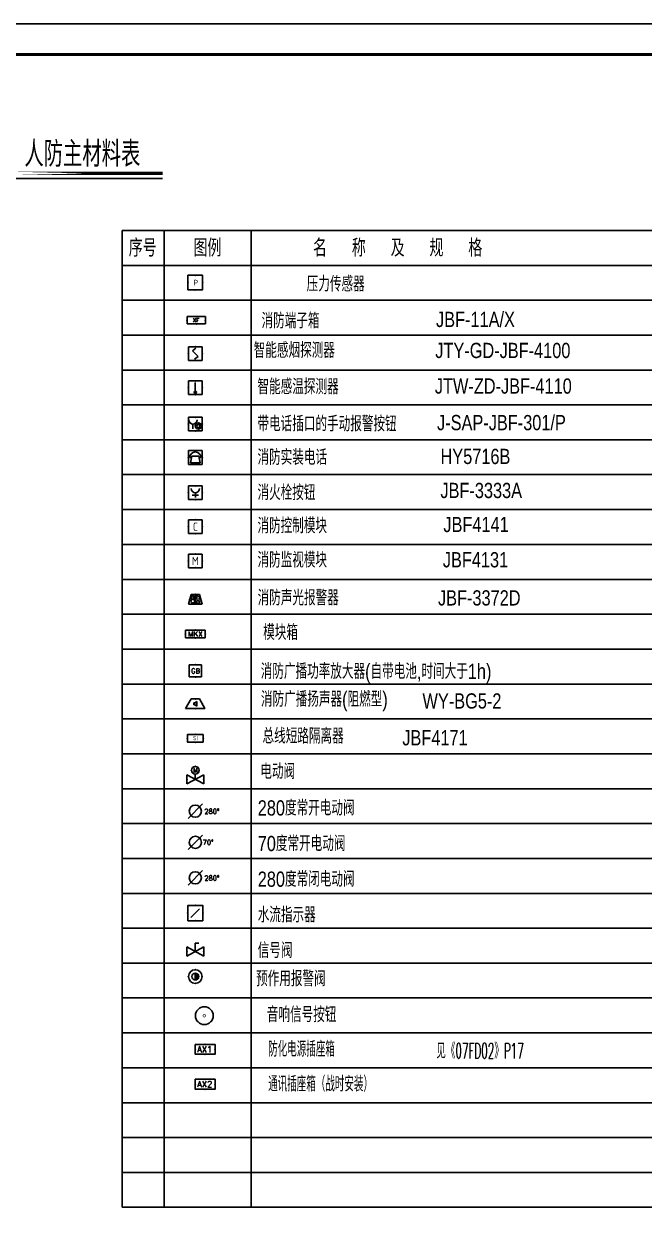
# Model space of a CAD drawing. Extents: x 776418 to 2076422, y -1170708 to 498544.
# Drawn here: x 1095749 to 1116072, y 305370 to 344553 of the extents above; entities that cross this region are included whole.
import ezdxf
from ezdxf.enums import TextEntityAlignment as Align

# ---------------------------------------------------------------- set-up
doc = ezdxf.new("R2010")
doc.units = 0
doc.header["$LTSCALE"] = 1000
doc.header["$MEASUREMENT"] = 0
doc.linetypes.add('CONTINOUS', pattern=[0])
doc.layers.get('0').update_dxf_attribs({"linetype": 'CONTINUOUS'})
for name, color, linetype in [('DIM-动力', 3, 'CONTINUOUS'), ('EQUIP-动力', 3, 'CONTINUOUS'), ('EQUIP-消防', 80, 'CONTINUOUS'), ('EQUIP-箱柜', 3, 'CONTINUOUS'), ('EQUIP-通讯', 3, 'CONTINUOUS'), ('PUB_TEXT', 255, 'CONTINUOUS'), ('SHEBEI', 7, 'CONTINUOUS'), ('TEL_TEXT', 3, 'CONTINUOUS'), ('TEL_TITLE', 7, 'CONTINUOUS'), ('WIRE-通讯', 4, 'CONTINUOUS'), ('WX103', 7, 'CONTINUOUS')]:
    doc.layers.add(name, color=color, linetype=linetype)
doc.styles.add('_HZTXT', font='txt.shx', dxfattribs={"width": 0.8, "bigfont": 'HZTXT.shx'})
doc.styles.add('_HZXY', font='ros.shx', dxfattribs={"width": 0.7, "bigfont": 'jd.shx'})
doc.styles.add('_TCH_LABEL', font='COMPLEX', dxfattribs={"bigfont": 'GBCBIG'})
doc.styles.add('_TEL_DIM', font='SIMPLEX', dxfattribs={"width": 0.7, "height": 3.5, "bigfont": 'HZTXT'})
doc.styles.get("Standard").update_dxf_attribs({"font": 'gbenor.shx', "bigfont": 'gbcbig.shx'})

# ---------------------------------------------------------------- blocks, each defined once
blk = doc.blocks.new('A$C00115E70')
at = {"layer": 'WIRE-通讯', "ltscale": 0.001}
blk.add_lwpolyline([(-84100, 59400), (0, 59400), (0, 0), (-84100, 0)], close=True, dxfattribs=at)
blk = doc.blocks.new('$equip$00002755')
for p, q in [((0.5, 0.5), (-0.5, 0.5)), ((-0.5, 0.5), (-0.5, -0.5)), ((0.5, -0.5), (0.5, 0.5)), ((-0.5, -0.5), (0.5, -0.5))]:
    blk.add_line(p, q)
at = {"const_width": 0.04}
blk.add_lwpolyline([(-0.5, 0.5), (0.5, 0.5), (0.5, -0.5), (-0.5, -0.5), (-0.5, 0.5), (0.5, 0.5)], dxfattribs=at)
for p in [(-0.5, 0), (0, 0.5), (0.5, 0), (-0.027, -0.5)]:
    blk.add_point(p)
at = {"color": 7}
blk.add_attdef('$TEXT$', text='', height=0.4, dxfattribs=at).set_placement((0.026, -0.008), align=Align.MIDDLE_CENTER)
at = {"color": 7, "flags": 1}
for tag, height, p in [('A', 0.00002, (0, 0)), ('B', 0.4, (0.755, -0.254))]:
    blk.add_attdef(tag, text='', height=height, dxfattribs=at).set_placement(p, align=Align.MIDDLE_CENTER)
blk = doc.blocks.new('$equip$00001700')
for p, q in [((-0.5, 0.5), (-0.5, -0.5)), ((0.5, 0.5), (-0.5, 0.5)), ((-0.2, 0.2), (0.05, 0.4)), ((0, 0), (-0.2, 0.2)), ((0, 0), (0.2, -0.2)), ((0.5, -0.5), (0.5, 0.5)), ((-0.5, -0.5), (0.5, -0.5)), ((0.2, -0.2), (-0.05, -0.4))]:
    blk.add_line(p, q)
for p in [(-0.5, 0), (0, 0.5), (0.5, 0), (0, -0.5)]:
    blk.add_point(p)
at = {"flags": 1}
for tag, height, p in [('A', 0.00002, (0, 0)), ('B', 0.4, (0.75, -0.204))]:
    blk.add_attdef(tag, text='', height=height, dxfattribs=at).set_placement(p, align=Align.MIDDLE_CENTER)
blk = doc.blocks.new('$equip$00001711')
for p, q in [((-0.5, 1), (-0.5, 0)), ((0.5, 1), (-0.5, 1)), ((0.5, 0), (0.5, 1)), ((-0.5, 0), (0.5, 0)), ((-0.169, 0.5), (-0.169, 0.15))]:
    blk.add_line(p, q)
for radius in [0.226, 0.113]:
    blk.add_circle((0.227, 0.36), radius)
blk.add_arc((-0.169, 0.8), 0.3, 180, 0)
for p in [(0, 1), (-0.5, 0.5), (0, 0), (0.5, 0.5)]:
    blk.add_point(p)
at = {"flags": 1}
for tag, height, p in [('A', 0.00002, (0, 0)), ('B', 0.4, (0.759, 0.309))]:
    blk.add_attdef(tag, text='', height=height, dxfattribs=at).set_placement(p, align=Align.MIDDLE_CENTER)
blk = doc.blocks.new('$equip$00001714')
for p, q in [((0.5, 1), (-0.5, 1)), ((-0.5, 1), (-0.5, 0)), ((0.5, 0), (0.5, 1)), ((-0.5, 0), (0.5, 0)), ((-0.4, 0.5), (-0.27, 0.5)), ((-0.25, 0.6), (-0.35, 0.1)), ((-0.35, 0.1), (0.35, 0.1)), ((0.25, 0.6), (-0.25, 0.6)), ((0.35, 0.1), (0.25, 0.6)), ((0.4, 0.5), (0.27, 0.5))]:
    blk.add_line(p, q)
blk.add_arc((0, 0.5), 0.4, 0, 180)
for p in [(0, 1), (-0.5, 0.5), (0, 0), (0.5, 0.5)]:
    blk.add_point(p)
at = {"flags": 1}
for tag, height, p in [('A', 0.00002, (0, 0)), ('B', 0.4, (0.788, 0.3))]:
    blk.add_attdef(tag, text='', height=height, dxfattribs=at).set_placement(p, align=Align.MIDDLE_CENTER)
blk = doc.blocks.new('$equip$00001712')
for p, q in [((-0.5, 1), (-0.5, 0)), ((0.5, 1), (-0.5, 1)), ((0.5, 0), (0.5, 1)), ((-0.5, 0), (0.5, 0)), ((-0.219, 0.331), (0.222, 0.331)), ((0, 0.5), (0, 0.15))]:
    blk.add_line(p, q)
blk.add_arc((0, 0.8), 0.3, 180, 0)
for p in [(0, 1), (-0.5, 0.5), (0, 0), (0.5, 0.5)]:
    blk.add_point(p)
at = {"flags": 1}
for tag, height, p in [('A', 0.00002, (0, 0)), ('B', 0.4, (0.726, 0.302))]:
    blk.add_attdef(tag, text='', height=height, dxfattribs=at).set_placement(p, align=Align.MIDDLE_CENTER)
blk = doc.blocks.new('$equip$00001726')
for p, q in [((-0.5, 0), (-0.5, -1)), ((0.5, 0), (-0.5, 0)), ((0.5, -1), (0.5, 0)), ((-0.5, -1), (0.5, -1))]:
    blk.add_line(p, q)
for p in [(0, 0), (-0.5, -0.5), (0.5, -0.5), (0, -1)]:
    blk.add_point(p)
at = {"flags": 9}
blk.add_attdef('A', (0, 0), '', height=0.00002, dxfattribs=at)
for tag, height, flags, p in [('$TEXT$', 0.6, 8, (0, -0.5)), ('B', 0.4, 9, (0.825, -0.7))]:
    blk.add_attdef(tag, text='', height=height, dxfattribs=dict(flags=flags)).set_placement(p, align=Align.MIDDLE_CENTER)
blk = doc.blocks.new('$equip$00001719')
for p, q in [((-0.3, 0.7), (-0.5, 0)), ((-0.5, 0), (0.5, 0)), ((0.3, 0.7), (-0.3, 0.7)), ((-0.252, 0.32), (-0.252, 0.605)), ((-0.252, 0.605), (-0.102, 0.605)), ((-0.102, 0.605), (-0.102, 0.32)), ((0, 0.7), (0, 0)), ((0.137, 0.226), (0.087, 0.626)), ((0.087, 0.626), (0.307, 0.526)), ((0.307, 0.226), (0.087, 0.226)), ((0.087, 0.226), (0.087, 0.056)), ((0.087, 0.056), (0.307, 0.056)), ((0.307, 0.526), (0.257, 0.226)), ((0.5, 0), (0.3, 0.7)), ((0.307, 0.056), (0.307, 0.226))]:
    blk.add_line(p, q)
blk.add_circle((-0.177, 0.205), 0.139)
for p in [(-0.4, 0.35), (0, 0.7), (0, 0), (0.4, 0.35)]:
    blk.add_point(p)
at = {"flags": 1}
for tag, height, p in [('A', 0.00002, (0, 0)), ('B', 0.4, (0.748, 0.307))]:
    blk.add_attdef(tag, text='', height=height, dxfattribs=at).set_placement(p, align=Align.MIDDLE_CENTER)
blk = doc.blocks.new('$equip$00001699')
for p, q in [((-0.5, 0.5), (-0.5, -0.5)), ((0.5, 0.5), (-0.5, 0.5)), ((0, 0.375), (0, -0.412)), ((0.5, -0.5), (0.5, 0.5)), ((-0.5, -0.5), (0.5, -0.5))]:
    blk.add_line(p, q)
blk.add_circle((0, -0.338), 0.075)
for p in [(-0.5, 0), (0, 0.5), (0.5, 0), (0, -0.5)]:
    blk.add_point(p)
for points in [[(-0.065, -0.3), (0.065, -0.3), (-0.075, -0.338), (0.075, -0.338)], [(-0.065, -0.375), (0.065, -0.375), (-0.075, -0.338), (0.075, -0.338)], [(-0.037, -0.273), (0.037, -0.273), (-0.065, -0.3), (0.065, -0.3)], [(-0.037, -0.402), (0.037, -0.402), (-0.065, -0.375), (0.065, -0.375)], [(0, -0.263), (0, -0.263), (-0.037, -0.273), (0.037, -0.273)], [(0, -0.412), (0, -0.412), (-0.037, -0.402), (0.037, -0.402)]]:
    blk.add_solid(points)
at = {"flags": 1}
for tag, height, p in [('A', 0.00002, (0, 0)), ('B', 0.4, (0.762, -0.208))]:
    blk.add_attdef(tag, text='', height=height, dxfattribs=at).set_placement(p, align=Align.MIDDLE_CENTER)
blk = doc.blocks.new('$equip$00001677')
for p, q in [((0.75, 0.6), (-0.75, 0.6)), ((-0.75, 0.6), (-0.75, 0)), ((-0.75, 0), (0.75, 0)), ((0.75, 0), (0.75, 0.6))]:
    blk.add_line(p, q)
for p in [(-0.75, 0.3), (0, 0.6), (0, 0), (0.75, 0.3)]:
    blk.add_point(p)
at = {"style": '_TCH_LABEL', "flags": 8}
blk.add_attdef('$TEXT$', text='', height=0.4, dxfattribs=at).set_placement((0, 0.3), align=Align.MIDDLE_CENTER)
at = {"style": '_TCH_LABEL', "flags": 9}
blk.add_attdef('A', (0, 0), '', height=0.00002, dxfattribs=at)
blk = doc.blocks.new('$equip$00002677')
for p, q in [((-0.3, 0.699), (-0.703, 0)), ((-0.703, 0), (0.703, 0)), ((0.3, 0.699), (-0.3, 0.699)), ((-0.117, 0.421), (-0.117, 0.26)), ((-0.117, 0.421), (-0.036, 0.421)), ((-0.036, 0.26), (-0.117, 0.26)), ((-0.036, 0.421), (0.118, 0.503)), ((-0.036, 0.421), (-0.036, 0.26)), ((0.118, 0.173), (-0.036, 0.26)), ((0.118, 0.503), (0.118, 0.173)), ((0.703, 0), (0.3, 0.699))]:
    blk.add_line(p, q)
at = {"const_width": 0.04}
blk.add_lwpolyline([(-0.3, 0.699), (0.3, 0.699), (0.703, 0), (-0.703, 0), (-0.3, 0.699), (0.3, 0.699)], dxfattribs=at)
blk.add_lwpolyline([(-0.3, 0.699), (0.3, 0.699), (0.703, 0), (-0.703, 0), (-0.3, 0.699), (0.3, 0.699)], dxfattribs=at)
for p in [(-0.501, 0.349), (0, 0.699), (0, 0), (0.502, 0.349)]:
    blk.add_point(p)
at = {"color": 7, "flags": 1}
for tag, height, p in [('A', 0.00002, (0, 0)), ('B', 0.4, (0.961, 0.299))]:
    blk.add_attdef(tag, text='', height=height, dxfattribs=at).set_placement(p, align=Align.MIDDLE_CENTER)
blk = doc.blocks.new('$equip$00001413')
for p, q in [((0.75, 0.6), (-0.75, 0.6)), ((-0.75, 0.6), (-0.75, 0)), ((-0.75, 0), (0.75, 0)), ((0.75, 0), (0.75, 0.6))]:
    blk.add_line(p, q)
for p in [(-0.75, 0.3), (0, 0.6), (0, 0), (0.75, 0.3)]:
    blk.add_point(p)
at = {"style": '_TCH_LABEL', "flags": 9}
blk.add_attdef('A', (0, 0), '', height=0.00002, dxfattribs=at)
blk = doc.blocks.new('$equip_U$00000085(HT0578)')
at = {"ltscale": 10}
for p in [(-0.75, 0.3), (0, 0.6), (0, 0), (0.75, 0.3)]:
    blk.add_point(p, dxfattribs=at)
blk.add_blockref('$equip$00001413', (0, 0), dxfattribs=at)
at = {"color": 7, "style": '_TEL_DIM'}
blk.add_attdef('$TEXT$', text='', height=0.32, dxfattribs=at).set_placement((-0.015, 0.301), align=Align.MIDDLE_CENTER)
at = {"color": 7, "style": '_TEL_DIM', "flags": 1}
for tag in ['A', 'REMARK']:
    blk.add_attdef(tag, text='', height=0.00002, dxfattribs=at).set_placement((0, 0), align=Align.MIDDLE_CENTER)
blk = doc.blocks.new('$equip$00002776')
for p, q in [((0.65, 0.65), (-0.65, 0.65)), ((-0.65, 0.65), (-0.65, 0)), ((-0.65, 0), (0.65, 0)), ((0.65, 0), (0.65, 0.65))]:
    blk.add_line(p, q)
at = {"const_width": 0.04}
blk.add_lwpolyline([(-0.65, 0.65), (-0.65, 0), (0.65, 0), (0.65, 0.65), (-0.65, 0.65), (-0.65, 0)], dxfattribs=at)
for p in [(-0.65, 0.325), (0, 0.65), (0, 0), (0.65, 0.325)]:
    blk.add_point(p)
at = {"color": 7}
blk.add_attdef('$TEXT$', text='', height=0.34, dxfattribs=at).set_placement((0.006, 0.343), align=Align.MIDDLE_CENTER)
at = {"color": 7, "flags": 1}
for tag, height, p in [('A', 0.00002, (0, 0)), ('B', 0.4, (0.905, 0.246))]:
    blk.add_attdef(tag, text='', height=height, dxfattribs=at).set_placement(p, align=Align.MIDDLE_CENTER)
blk = doc.blocks.new('$equip_U$00000073(HT0578)')
for p, q in [((0.5, 1), (-0.5, 1)), ((-0.5, 1), (-0.5, 0)), ((0.5, 0), (0.5, 1)), ((-0.5, 0), (0.5, 0))]:
    blk.add_line(p, q)
at = {"const_width": 0.04}
blk.add_lwpolyline([(-0.5, 1), (0.5, 1), (0.5, 0), (-0.5, 0), (-0.5, 1), (0.5, 1)], dxfattribs=at)
for p in [(0, 1), (-0.5, 0.5), (0, 0), (0.044, 0), (0.5, 0.5)]:
    blk.add_point(p)
at = {"color": 7, "style": '_TEL_DIM'}
blk.add_attdef('$TEXT$', text='', height=0.4, dxfattribs=at).set_placement((0.02, 0.497), align=Align.MIDDLE_CENTER)
at = {"color": 7, "style": '_TEL_DIM', "flags": 1}
for tag in ['A', 'REMARK']:
    blk.add_attdef(tag, text='', height=0.000025, dxfattribs=at).set_placement((0, 0), align=Align.MIDDLE_CENTER)
blk = doc.blocks.new('$equip$00002601')
for p, q in [((-0.55, -0.9), (-0.55, -0.3)), ((-0.55, -0.3), (0.55, -0.9)), ((0.55, -0.3), (-0.55, -0.9)), ((0, -0.6), (0, -0.25)), ((0.55, -0.3), (0.55, -0.9))]:
    blk.add_line(p, q)
blk.add_circle((0, 0), 0.25)
for p in [(-0.25, 0), (0, 0.25), (0.25, 0), (-0.55, -0.6), (0.55, -0.6)]:
    blk.add_point(p)
at = {"color": 7, "style": '_TEL_DIM'}
blk.add_attdef('$TEXT$', text='', height=0.3, dxfattribs=at).set_placement((0, 0), align=Align.MIDDLE_CENTER)
at = {"color": 7, "style": '_TEL_DIM', "flags": 1}
blk.add_attdef('A', text='', height=0.00002, dxfattribs=at).set_placement((0, 0), align=Align.MIDDLE_CENTER)
blk = doc.blocks.new('$equip$00002794')
for p, q in [((0, -0.552), (0, 0)), ((0, 0), (0.229, 0)), ((-0.55, -0.852), (-0.55, -0.252)), ((-0.55, -0.252), (0.55, -0.852)), ((0.55, -0.252), (-0.55, -0.852)), ((0.55, -0.252), (0.55, -0.852))]:
    blk.add_line(p, q)
for p in [(-0.55, -0.552), (0, -0.552), (0.55, -0.552)]:
    blk.add_point(p)
at = {"color": 7, "flags": 1}
for tag, height, p in [('A', 0.00002, (0, 0)), ('B', 0.4, (0.805, -0.606))]:
    blk.add_attdef(tag, text='', height=height, dxfattribs=at).set_placement(p, align=Align.MIDDLE_CENTER)
blk = doc.blocks.new('$equip$00002796')
blk.add_hatch(color=256).paths.add_polyline_path([(0.224, 0, 0.414214), (0, 0.224), (0, -0.224, 0.414214)])
blk.add_line((0, 0.224), (0, -0.224))
for radius in [0.448, 0.224]:
    blk.add_circle((0, 0), radius)
for p in [(-0.448, 0), (0, 0.448), (0.448, 0), (0, -0.448)]:
    blk.add_point(p)
at = {"color": 7, "flags": 1}
for tag, height, p in [('A', 0.00002, (0, 0)), ('B', 0.4, (0.703, -0.203))]:
    blk.add_attdef(tag, text='', height=height, dxfattribs=at).set_placement(p, align=Align.MIDDLE_CENTER)
blk = doc.blocks.new('$equip$00002760')
for p, q in [((0.5, 0.5), (-0.5, 0.5)), ((-0.5, 0.5), (-0.5, -0.5)), ((-0.283, -0.283), (0.283, 0.283)), ((0.5, -0.5), (0.5, 0.5)), ((-0.5, -0.5), (0.5, -0.5))]:
    blk.add_line(p, q)
at = {"const_width": 0.04}
blk.add_lwpolyline([(-0.5, 0.5), (0.5, 0.5), (0.5, -0.5), (-0.5, -0.5), (-0.5, 0.5), (0.5, 0.5)], dxfattribs=at)
for p in [(-0.5, 0), (0, 0.5), (0.5, 0), (0, -0.5)]:
    blk.add_point(p)
blk.add_solid([(0.283, 0.283), (0.075, 0.124), (0.124, 0.075)])
at = {"color": 7, "flags": 1}
for tag, height, p in [('A', 0.00002, (0, 0)), ('B', 0.4, (0.755, -0.254))]:
    blk.add_attdef(tag, text='', height=height, dxfattribs=at).set_placement(p, align=Align.MIDDLE_CENTER)
blk = doc.blocks.new('$equip$00001817')
blk.add_line((-0.589, -0.589), (0.589, 0.589))
blk.add_circle((0, 0), 0.5)
at = {"color": 7, "style": '_TEL_DIM', "flags": 1}
blk.add_attdef('A', text='', height=0.00002, dxfattribs=at).set_placement((0, 0), align=Align.MIDDLE_CENTER)
at = {"color": 7, "style": '_TEL_DIM'}
blk.add_attdef('$TEXT$', text='', height=0.4, dxfattribs=at).set_placement((1.361, -0.018), align=Align.MIDDLE_CENTER)
blk = doc.blocks.new('$equip$00001818')
blk.add_line((-0.589, -0.589), (0.589, 0.589))
blk.add_circle((0, 0), 0.5)
at = {"color": 7, "style": '_TEL_DIM', "flags": 1}
blk.add_attdef('A', text='', height=0.00002, dxfattribs=at).set_placement((0, 0), align=Align.MIDDLE_CENTER)
at = {"color": 7, "style": '_TEL_DIM'}
blk.add_attdef('$TEXT$', text='', height=0.4, dxfattribs=at).set_placement((1.042, 0), align=Align.MIDDLE_CENTER)
blk = doc.blocks.new('$equip_U$00000122(maojp-p1408)')
blk.add_lwpolyline([(-0.65, 0.65), (0.65, 0.65), (0.65, 0), (-0.65, 0)], close=True)
for p in [(-0.65, 0.325), (0, 0.65), (0, 0), (0.65, 0.325)]:
    blk.add_point(p)
at = {"color": 7, "style": '_TEL_DIM'}
blk.add_attdef('$TEXT$', text='', height=0.4, dxfattribs=at).set_placement((-0.011, 0.33), align=Align.MIDDLE_CENTER)
at = {"color": 7, "style": '_TEL_DIM', "flags": 1}
for tag in ['REMARK', 'A', 'REMARK']:
    blk.add_attdef(tag, text='', height=0.00002, dxfattribs=at).set_placement((0, 0), align=Align.MIDDLE_CENTER)
blk = doc.blocks.new('$equip_U$00000142(HT0500)')
for p in [(-0.65, 0.325), (0, 0.65), (0, 0), (0.65, 0.325)]:
    blk.add_point(p)
blk.add_blockref('$equip_U$00000122(maojp-p1408)', (0, 0))
at = {"color": 7, "style": '_TEL_DIM'}
blk.add_attdef('$TEXT$', text='', height=0.4, dxfattribs=at).set_placement((-0.026, 0.328), align=Align.MIDDLE_CENTER)
at = {"color": 7, "style": '_TEL_DIM', "flags": 1}
for tag in ['REMARK', 'A', 'REMARK']:
    blk.add_attdef(tag, text='', height=0.00002, dxfattribs=at).set_placement((0, 0), align=Align.MIDDLE_CENTER)
blk = doc.blocks.new('$equip$00001312')
at = {"const_width": 0.04}
blk.add_lwpolyline([(-0.083, 0, 1), (0.083, 0, 1)], format="xyb", close=True, dxfattribs=at)
blk.add_circle((0, 0), 0.583)
at = {"flags": 9}
blk.add_attdef('A', (0, 0), '', height=0.00002, dxfattribs=at)

msp = doc.modelspace()

# ---------------------------------------------------------------- linework, layer by layer
at = {"layer": 'DIM-动力', "ltscale": 0.001}
msp.add_lwpolyline([(1052295, 285153), (1136395, 285153), (1136395, 344553), (1052295, 344553)], close=True, dxfattribs=at)
at = {"layer": 'PUB_TEXT'}
msp.add_line((1098972, 336645), (1098972, 337788), dxfattribs=at)
at = {"layer": 'SHEBEI', "linetype": 'CONTINOUS'}
for p, q in [((1098972, 337788), (1098972, 305788)), ((1098972, 337788), (1123293, 337788)), ((1100344, 337788), (1100344, 305788)), ((1100344, 337788), (1100344, 336645)), ((1103201, 337788), (1103201, 305788)), ((1103201, 337788), (1103201, 336645)), ((1098972, 336645), (1123293, 336645)), ((1098972, 335502), (1123293, 335502)), ((1098972, 334359), (1123293, 334359)), ((1098972, 332073), (1123293, 332073)), ((1098972, 330930), (1123293, 330930)), ((1098972, 329788), (1123293, 329788)), ((1098972, 328645), (1123293, 328645)), ((1098972, 327502), (1123293, 327502)), ((1098972, 326359), (1123293, 326359)), ((1098972, 325216), (1123293, 325216)), ((1098972, 324073), (1123293, 324073)), ((1098972, 322930), (1123293, 322930)), ((1098972, 321788), (1123293, 321788)), ((1098972, 320645), (1123293, 320645)), ((1098972, 319502), (1123293, 319502)), ((1098972, 318359), (1123293, 318359)), ((1098972, 317216), (1123293, 317216)), ((1098972, 316073), (1123293, 316073)), ((1098972, 314930), (1123293, 314930)), ((1098972, 313788), (1123293, 313788)), ((1098972, 312645), (1123293, 312645)), ((1098972, 311502), (1123293, 311502)), ((1098972, 310359), (1123293, 310359)), ((1098972, 309216), (1123293, 309216)), ((1098972, 308073), (1123293, 308073)), ((1098972, 306930), (1123293, 306930)), ((1098972, 305788), (1123293, 305788))]:
    msp.add_line(p, q, dxfattribs=at)
at = {"layer": 'SHEBEI'}
msp.add_line((1098972, 333216), (1123293, 333216), dxfattribs=at)
at = {"layer": 'SHEBEI', "linetype": 'CONTINOUS', "const_width": 114}
msp.add_lwpolyline([(1095285, 339657), (1100292, 339657)], close=True, dxfattribs=at)
at = {"layer": 'TEL_TITLE'}
msp.add_lwpolyline([(1052295, 285153), (1136395, 285153), (1136395, 344553), (1052295, 344553)], close=True, dxfattribs=at)
at = {"layer": 'TEL_TITLE', "const_width": 100}
msp.add_lwpolyline([(1054795, 286153), (1135395, 286153), (1135395, 343553), (1054795, 343553)], close=True, dxfattribs=at)
at = {"layer": 'WX103'}
for p, q in [((1095285, 339485), (1100292, 339485)), ((1100292, 339485), (1095285, 339485))]:
    msp.add_line(p, q, dxfattribs=at)

# ---------------------------------------------------------------- block references
at = {"layer": 'EQUIP-动力', "xscale": 500, "yscale": 500, "zscale": 500}
msp.add_blockref('$equip$00002601', (1101366, 320106), dxfattribs=at).add_auto_attribs({'$TEXT$': 'M'})
at = {"layer": 'EQUIP-动力', "ltscale": 0.001, "xscale": 400, "yscale": 400, "zscale": 400}
for name, p, values in [('$equip$00001817', (1101366, 318765), {'$TEXT$': '280%%D'}), ('$equip$00001818', (1101368, 317744), {'$TEXT$': '70%%D'}), ('$equip$00001817', (1101366, 316581), {'$TEXT$': '280%%D'})]:
    msp.add_blockref(name, p, dxfattribs=at).add_auto_attribs(values)
at = {"layer": 'EQUIP-动力', "xscale": 500, "yscale": 500, "zscale": 500}
msp.add_blockref('$equip$00001312', (1101661, 312065), dxfattribs=at)
at = {"layer": 'EQUIP-消防'}
for name, p, xscale, yscale, zscale, values in [('$equip$00002755', (1101366, 336078), 480, 480, 480, {'$TEXT$': 'P'}), ('$equip$00001726', (1101366, 328310), 450, 450, 450, {'$TEXT$': 'C'}), ('$equip$00001726', (1101366, 327188), 450, 450, 450, {'$TEXT$': 'M'}), ('$equip_U$00000073(HT0578)', (1101366, 323161), 400, 400, 400, {'$TEXT$': 'GB'}), ('$equip$00002776', (1101366, 321020), 400, 400, 400, {'$TEXT$': 'SI'})]:
    msp.add_blockref(name, p, dxfattribs=dict(at, xscale=xscale, yscale=yscale, zscale=zscale)).add_auto_attribs(values)
for name, p, xscale, yscale, zscale in [('$equip$00001700', (1101366, 333753), 450, 450, 450), ('$equip$00001711', (1101366, 331221), 450, 450, 450), ('$equip$00001714', (1101366, 330126), 450, 450, 450), ('$equip$00001712', (1101367, 328970), 450, 450, 450), ('$equip$00001719', (1101366, 325550), 450, 450, 450), ('$equip$00002677', (1101366, 322126), 450, 450, 450), ('$equip$00002760', (1101366, 315426), 500, 500, 500), ('$equip$00002794', (1101366, 314442), 500, 500, 500), ('$equip$00002796', (1101366, 313347), 500, 500, 500)]:
    msp.add_blockref(name, p, dxfattribs=dict(at, xscale=xscale, yscale=yscale, zscale=zscale))
at = {"layer": 'EQUIP-消防', "ltscale": 10, "xscale": 450, "yscale": 450, "zscale": 450}
msp.add_blockref('$equip$00001699', (1101366, 332636), dxfattribs=at)
at = {"layer": 'EQUIP-箱柜'}
for name, p, xscale, yscale, zscale, values in [('$equip_U$00000085(HT0578)', (1101395, 334727), 400, 400, 400, {'$TEXT$': 'XF'}), ('$equip_U$00000142(HT0500)', (1101688, 310801), 500, 500, 500, {'$TEXT$': 'AX1'}), ('$equip_U$00000142(HT0500)', (1101688, 309658), 500, 500, 500, {'$TEXT$': 'AX2'})]:
    msp.add_blockref(name, p, dxfattribs=dict(at, xscale=xscale, yscale=yscale, zscale=zscale)).add_auto_attribs(values)
at = {"layer": 'EQUIP-通讯', "xscale": 432, "yscale": 432, "zscale": 432}
msp.add_blockref('$equip$00001677', (1101366, 324439), dxfattribs=at).add_auto_attribs({'$TEXT$': 'MKX'})
at = {"layer": 'WIRE-通讯', "ltscale": 0.001}
msp.add_blockref('A$C00115E70', (1136395, 285153), dxfattribs=at)

# ---------------------------------------------------------------- texts
at = {"layer": 'SHEBEI', "style": '_HZXY', "width": 0.8}
for s, height, p in [('人防主材料表', 833.3, (1095765, 339872)), ('压力传感器', 500, (1105017, 335785)), ('消防端子箱', 500, (1103536, 334580)), (' JBF-11A/X', 500, (1109106, 334623)), ('智能感烟探测器  ', 500, (1103281, 333613)), ('JTY-GD-JBF-4100', 500, (1109230, 333607)), ('智能感温探测器', 500, (1103403, 332420)), ('JTW-ZD-JBF-4110', 500, (1109216, 332441)), ('带电话插口的手动报警按钮', 500, (1103403, 331204)), ('J-SAP-JBF-301/P', 500, (1109288, 331243)), ('消防实装电话', 500, (1103403, 330108)), ('HY5716B', 500, (1109401, 330136)), ('JBF-3333A', 500, (1109398, 329021)), ('消火栓按钮', 500, (1103403, 328953)), ('消防控制模块', 500, (1103403, 327867)), ('JBF4141', 500, (1109495, 327906)), ('消防监视模块', 500, (1103403, 326745)), ('JBF4131', 500, (1109477, 326751)), ('消防声光报警器', 500, (1103408, 325505)), ('JBF-3372D', 500, (1109319, 325502)), ('模块箱', 500, (1103591, 324372)), ('消防广播功率放大器(自带电池,时间大于1h)', 500, (1103510, 323096)), ('消防广播扬声器(阻燃型)', 500, (1103516, 322184)), ('WY-BG5-2', 500, (1108811, 322125)), ('总线短路隔离器', 500, (1103569, 320978)), ('JBF4171', 500, (1108150, 320920)), ('电动阀', 500, (1103496, 319819)), ('280度常开电动阀', 500, (1103412, 318622)), ('70度常开电动阀', 500, (1103412, 317455)), ('280度常闭电动阀', 500, (1103412, 316288)), ('水流指示器', 500, (1103412, 315120)), ('信号阀', 500, (1103412, 313953)), ('预作用报警阀', 500, (1103357, 313029)), ('音响信号按钮', 500, (1103710, 311853))]:
    msp.add_text(s, height=height, dxfattribs=at).set_placement(p)
at = {"layer": 'SHEBEI', "linetype": 'CONTINOUS', "style": '_HZTXT', "width": 0.8}
for s, height, p in [('序号', 571.4, (1099185, 336930)), ('图例', 571.4, (1101308, 336930)), ('名  称  及  规  格', 571.43, (1105224, 336930))]:
    msp.add_text(s, height=height, dxfattribs=at).set_placement(p)
at = {"layer": 'TEL_TEXT', "color": 2, "style": '_HZTXT', "width": 0.5}
for s, p in [('防化电源插座箱', (1103752, 310723)), ('见《07FD02》P17', (1109264, 310667)), ('通讯插座箱（战时安装）', (1103752, 309580))]:
    msp.add_text(s, height=500, dxfattribs=at).set_placement(p)

doc.saveas('drawing.dxf')
